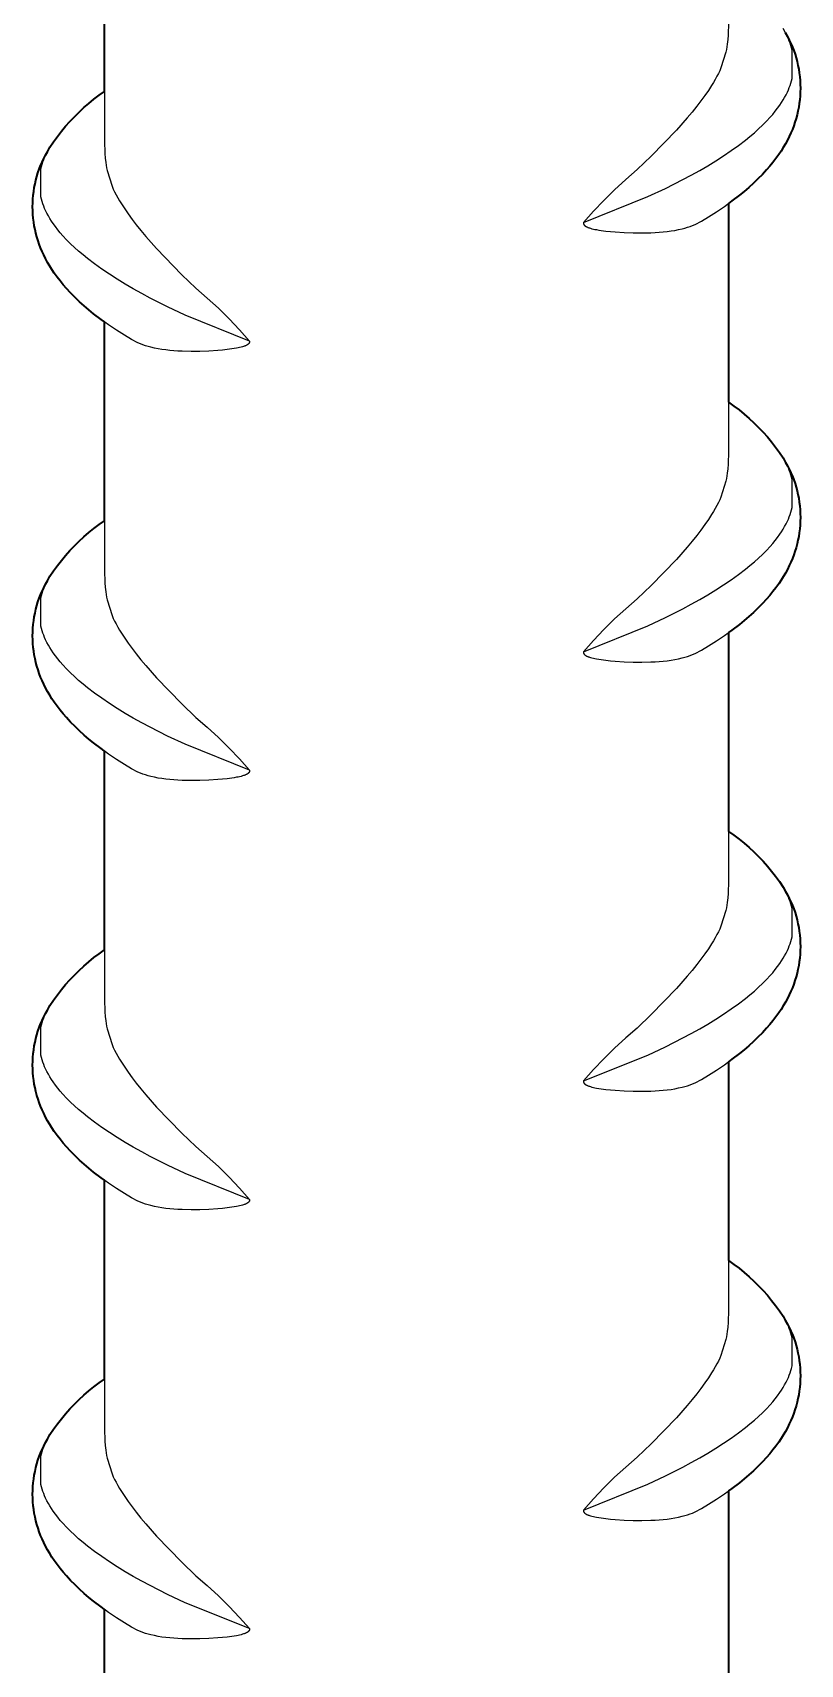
# Model space of a CAD drawing. Header units: millimetres. Extents: x -8 to 1608, y -703 to 404.
# Drawn here: x 724.3 to 743.99, y 245.14 to 286.96 of the extents above; entities that cross this region are included whole.
import ezdxf

# ---------------------------------------------------------------- set-up
doc = ezdxf.new("R2010")
doc.units = ezdxf.units.MM
doc.layers.add('Blocks', color=7, linetype='Continuous')
doc.layers.add('Blocks$Inner', color=7, linetype='Continuous', lineweight=25, true_color=0x007f00)
doc.layers.add('Blocks$Outline', color=7, linetype='Continuous', lineweight=35, true_color=0xff3f3f)

# ---------------------------------------------------------------- blocks, each defined once
blk = doc.blocks.new('Rebar Coffee Table Front')
at = {"layer": 'Blocks$Inner'}
for points in [[(742.145, 287.224), (742.134, 286.9), (742.125, 286.785), (742.112, 286.671), (742.103, 286.602), (742.091, 286.534), (742.078, 286.466), (741.951, 286.061), (741.919, 285.988), (741.885, 285.916), (741.848, 285.845), (741.805, 285.766), (741.76, 285.687), (741.712, 285.61), (741.628, 285.481), (741.541, 285.354), (741.438, 285.214), (741.332, 285.077), (741.212, 284.927), (741.088, 284.779), (740.81, 284.463), (740.165, 283.794), (739.806, 283.451), (739.512, 283.198), (739.226, 282.936), (738.949, 282.664), (738.682, 282.384), (738.424, 282.094), (740.074, 282.759), (740.528, 282.971), (740.974, 283.196), (741.192, 283.312), (741.407, 283.432), (741.616, 283.553), (741.823, 283.679), (742.021, 283.806), (742.216, 283.939), (742.401, 284.072), (742.583, 284.21), (742.696, 284.302), (742.808, 284.397), (742.916, 284.495), (743.018, 284.591), (743.116, 284.691), (743.212, 284.794), (743.278, 284.869), (743.341, 284.947), (743.402, 285.027), (743.461, 285.108), (743.504, 285.172), (743.545, 285.237), (743.583, 285.303), (743.62, 285.371), (743.654, 285.439), (743.68, 285.496), (743.704, 285.553), (743.726, 285.61), (743.746, 285.669), (743.764, 285.728), (743.78, 285.788), (743.78, 286.513), (743.764, 286.573), (743.746, 286.632), (743.726, 286.69), (743.704, 286.748), (743.68, 286.805), (743.654, 286.861), (743.544, 287.065)], [(726.145, 290.548), (726.145, 284.187), (726.156, 283.863), (726.165, 283.748), (726.178, 283.634), (726.187, 283.565), (726.199, 283.497), (726.212, 283.429), (726.339, 283.024), (726.371, 282.951), (726.405, 282.879), (726.442, 282.808), (726.485, 282.729), (726.53, 282.65), (726.578, 282.573), (726.662, 282.444), (726.749, 282.317), (726.852, 282.177), (726.958, 282.04), (727.078, 281.89), (727.202, 281.742), (727.48, 281.426), (728.125, 280.757), (728.484, 280.413), (728.778, 280.161), (729.064, 279.899), (729.341, 279.627), (729.608, 279.346), (729.866, 279.057), (728.216, 279.722), (727.762, 279.934), (727.316, 280.159), (727.098, 280.275), (726.883, 280.395), (726.674, 280.516), (726.467, 280.642), (726.269, 280.769), (726.074, 280.902), (725.888, 281.035), (725.707, 281.173), (725.594, 281.265), (725.482, 281.36), (725.373, 281.458), (725.272, 281.554), (725.173, 281.654), (725.078, 281.757), (725.012, 281.832), (724.949, 281.91), (724.888, 281.99), (724.829, 282.071), (724.786, 282.135), (724.745, 282.2), (724.707, 282.266), (724.67, 282.334), (724.636, 282.402), (724.61, 282.459), (724.586, 282.516), (724.564, 282.573), (724.544, 282.632), (724.526, 282.691), (724.51, 282.751), (724.51, 283.476), (724.526, 283.536), (724.544, 283.595), (724.564, 283.653), (724.586, 283.711), (724.61, 283.768), (724.636, 283.824), (724.746, 284.028), (724.84, 284.167), (724.938, 284.302), (725.041, 284.434), (725.148, 284.563), (725.259, 284.688), (725.375, 284.809), (725.494, 284.927), (725.617, 285.04), (725.744, 285.15), (725.874, 285.255), (726.008, 285.356), (726.145, 285.452)], [(738.424, 282.094), (738.424, 282.09), (738.424, 282.086), (738.424, 282.084), (738.424, 282.082), (738.425, 282.08), (738.425, 282.078), (738.425, 282.077), (738.425, 282.075), (738.426, 282.073), (738.426, 282.071), (738.426, 282.069), (738.427, 282.067), (738.427, 282.065), (738.428, 282.064), (738.429, 282.062), (738.429, 282.06), (738.43, 282.058), (738.431, 282.056), (738.431, 282.054), (738.432, 282.053), (738.433, 282.051), (738.434, 282.049), (738.435, 282.047), (738.436, 282.046), (738.437, 282.044), (738.438, 282.042), (738.439, 282.041), (738.44, 282.039), (738.441, 282.037), (738.442, 282.036), (738.444, 282.034), (738.445, 282.032), (738.447, 282.03), (738.448, 282.028), (738.45, 282.027), (738.451, 282.025), (738.453, 282.023), (738.455, 282.021), (738.458, 282.018), (738.462, 282.015), (738.465, 282.012), (738.469, 282.009), (738.473, 282.006), (738.477, 282.003), (738.481, 282.001), (738.485, 281.998), (738.489, 281.995), (738.493, 281.993), (738.501, 281.988), (738.507, 281.985), (738.514, 281.982), (738.526, 281.976), (738.538, 281.971), (738.551, 281.966), (738.564, 281.961), (738.577, 281.957), (738.603, 281.949), (738.642, 281.938), (738.681, 281.929), (738.72, 281.92), (738.759, 281.913), (738.82, 281.902), (738.882, 281.893), (739.003, 281.878), (739.122, 281.865), (739.24, 281.855), (739.469, 281.84), (739.698, 281.831), (739.927, 281.829), (740.156, 281.834), (740.263, 281.839), (740.37, 281.846), (740.473, 281.855), (740.575, 281.866), (740.671, 281.879), (740.767, 281.895), (740.862, 281.914), (740.956, 281.935), (741.024, 281.953), (741.091, 281.973), (741.158, 281.996), (741.224, 282.02), (741.289, 282.047), (741.452, 282.132), (741.635, 282.243), (741.838, 282.374), (742.039, 282.51), (742.233, 282.649), (742.423, 282.795), (742.546, 282.894), (742.667, 282.997), (742.785, 283.103), (742.901, 283.214), (743.013, 283.328), (743.122, 283.445), (743.204, 283.54), (743.283, 283.636), (743.359, 283.736), (743.432, 283.837), (743.492, 283.927), (743.549, 284.018), (743.604, 284.112), (743.655, 284.207), (743.703, 284.303), (743.744, 284.392), (743.783, 284.483), (743.818, 284.575), (743.85, 284.668), (743.879, 284.762), (743.904, 284.857), (743.926, 284.952), (743.945, 285.049), (743.961, 285.146), (743.973, 285.244), (743.981, 285.342), (743.986, 285.44), (743.988, 285.538), (743.986, 285.636), (743.981, 285.735), (743.973, 285.833), (743.961, 285.93), (743.946, 286.027), (743.927, 286.124), (743.905, 286.22), (743.88, 286.315), (743.851, 286.409), (743.819, 286.502), (743.784, 286.594), (743.746, 286.684), (743.704, 286.773), (743.66, 286.861), (743.599, 286.963)], [(729.866, 279.057), (729.866, 279.053), (729.866, 279.049), (729.866, 279.047), (729.865, 279.045), (729.865, 279.043), (729.865, 279.041), (729.865, 279.04), (729.865, 279.038), (729.864, 279.036), (729.864, 279.034), (729.863, 279.032), (729.863, 279.03), (729.862, 279.028), (729.862, 279.026), (729.861, 279.025), (729.861, 279.023), (729.86, 279.021), (729.859, 279.019), (729.859, 279.017), (729.858, 279.016), (729.857, 279.014), (729.856, 279.012), (729.855, 279.01), (729.854, 279.009), (729.853, 279.007), (729.852, 279.005), (729.851, 279.004), (729.85, 279.002), (729.849, 279), (729.848, 278.999), (729.846, 278.997), (729.845, 278.995), (729.843, 278.993), (729.842, 278.991), (729.84, 278.99), (729.839, 278.988), (729.837, 278.986), (729.835, 278.984), (729.832, 278.981), (729.828, 278.978), (729.825, 278.975), (729.821, 278.972), (729.817, 278.969), (729.813, 278.966), (729.809, 278.964), (729.805, 278.961), (729.801, 278.958), (729.797, 278.956), (729.789, 278.951), (729.783, 278.948), (729.776, 278.945), (729.764, 278.939), (729.751, 278.934), (729.739, 278.929), (729.726, 278.924), (729.713, 278.92), (729.687, 278.912), (729.648, 278.901), (729.609, 278.892), (729.57, 278.883), (729.531, 278.876), (729.47, 278.865), (729.408, 278.856), (729.287, 278.841), (729.168, 278.828), (729.05, 278.818), (728.821, 278.803), (728.592, 278.794), (728.363, 278.792), (728.134, 278.797), (728.027, 278.802), (727.92, 278.809), (727.817, 278.818), (727.715, 278.829), (727.619, 278.842), (727.523, 278.858), (727.428, 278.877), (727.334, 278.898), (727.266, 278.916), (727.199, 278.936), (727.132, 278.959), (727.066, 278.983), (727.001, 279.01), (726.838, 279.095), (726.655, 279.206), (726.452, 279.337), (726.251, 279.473), (726.057, 279.612), (725.867, 279.758), (725.744, 279.857), (725.623, 279.96), (725.505, 280.066), (725.389, 280.177), (725.276, 280.291), (725.168, 280.408), (725.086, 280.503), (725.007, 280.599), (724.931, 280.699), (724.858, 280.8), (724.798, 280.89), (724.741, 280.981), (724.686, 281.075), (724.635, 281.17), (724.587, 281.266), (724.545, 281.355), (724.507, 281.446), (724.472, 281.538), (724.44, 281.631), (724.411, 281.725), (724.386, 281.82), (724.363, 281.915), (724.345, 282.012), (724.329, 282.109), (724.317, 282.207), (724.309, 282.305), (724.304, 282.403), (724.302, 282.501), (724.303, 282.599), (724.309, 282.698), (724.317, 282.796), (724.329, 282.893), (724.344, 282.99), (724.363, 283.087), (724.385, 283.183), (724.41, 283.278), (724.439, 283.372), (724.471, 283.465), (724.506, 283.557), (724.544, 283.647), (724.586, 283.736), (724.63, 283.824), (724.682, 283.91)], [(742.145, 282.585), (742.145, 276.224), (742.134, 275.9), (742.125, 275.785), (742.112, 275.671), (742.103, 275.602), (742.091, 275.534), (742.078, 275.466), (741.951, 275.061), (741.919, 274.988), (741.885, 274.916), (741.848, 274.845), (741.805, 274.766), (741.76, 274.687), (741.712, 274.61), (741.628, 274.481), (741.541, 274.354), (741.438, 274.214), (741.332, 274.077), (741.212, 273.927), (741.088, 273.779), (740.81, 273.463), (740.165, 272.794), (739.806, 272.451), (739.512, 272.198), (739.226, 271.936), (738.949, 271.664), (738.682, 271.384), (738.424, 271.094), (738.424, 271.09), (738.424, 271.086), (738.424, 271.084), (738.424, 271.082), (738.425, 271.08), (738.425, 271.078), (738.425, 271.077), (738.425, 271.075), (738.426, 271.073), (738.426, 271.071), (738.426, 271.069), (738.427, 271.067), (738.427, 271.065), (738.428, 271.064), (738.429, 271.062), (738.429, 271.06), (738.43, 271.058), (738.431, 271.056), (738.431, 271.054), (738.432, 271.053), (738.433, 271.051), (738.434, 271.049), (738.435, 271.047), (738.436, 271.046), (738.437, 271.044), (738.438, 271.042), (738.439, 271.041), (738.44, 271.039), (738.441, 271.037), (738.442, 271.036), (738.444, 271.034), (738.445, 271.032), (738.447, 271.03), (738.448, 271.028), (738.45, 271.027), (738.451, 271.025), (738.453, 271.023), (738.455, 271.021), (738.458, 271.018), (738.462, 271.015), (738.465, 271.012), (738.469, 271.009), (738.473, 271.006), (738.477, 271.003), (738.481, 271.001), (738.485, 270.998), (738.489, 270.995), (738.493, 270.993), (738.501, 270.988), (738.507, 270.985), (738.514, 270.982), (738.526, 270.976), (738.538, 270.971), (738.551, 270.966), (738.564, 270.961), (738.577, 270.957), (738.603, 270.949), (738.642, 270.938), (738.681, 270.929), (738.72, 270.92), (738.759, 270.913), (738.82, 270.902), (738.882, 270.893), (739.003, 270.878), (739.122, 270.865), (739.24, 270.855), (739.469, 270.84), (739.698, 270.831), (739.927, 270.829), (740.156, 270.834), (740.263, 270.839), (740.37, 270.846), (740.473, 270.855), (740.575, 270.866), (740.671, 270.879), (740.767, 270.895), (740.862, 270.914), (740.956, 270.935), (741.024, 270.953), (741.091, 270.973), (741.158, 270.996), (741.224, 271.02), (741.289, 271.047), (741.452, 271.132), (741.635, 271.243), (741.838, 271.374), (742.039, 271.51), (742.233, 271.649), (742.423, 271.795), (742.546, 271.894), (742.667, 271.997), (742.785, 272.103), (742.901, 272.214), (743.013, 272.328), (743.122, 272.445), (743.204, 272.54), (743.283, 272.636), (743.359, 272.736), (743.432, 272.837), (743.492, 272.927), (743.549, 273.018), (743.604, 273.112), (743.655, 273.207), (743.703, 273.303), (743.744, 273.392), (743.783, 273.483), (743.818, 273.575), (743.85, 273.668), (743.879, 273.762), (743.904, 273.857), (743.926, 273.952), (743.945, 274.049), (743.961, 274.146), (743.973, 274.244), (743.981, 274.342), (743.986, 274.44), (743.988, 274.538), (743.986, 274.636), (743.981, 274.735), (743.973, 274.833), (743.961, 274.93), (743.946, 275.027), (743.927, 275.124), (743.905, 275.22), (743.88, 275.315), (743.851, 275.409), (743.819, 275.502), (743.784, 275.594), (743.746, 275.684), (743.704, 275.773), (743.66, 275.861), (743.608, 275.947)], [(726.145, 279.548), (726.145, 273.187), (726.156, 272.863), (726.165, 272.748), (726.178, 272.634), (726.187, 272.565), (726.199, 272.497), (726.212, 272.429), (726.339, 272.024), (726.371, 271.951), (726.405, 271.879), (726.442, 271.808), (726.485, 271.729), (726.53, 271.65), (726.578, 271.573), (726.662, 271.444), (726.749, 271.317), (726.852, 271.177), (726.958, 271.04), (727.078, 270.89), (727.202, 270.742), (727.48, 270.426), (728.125, 269.757), (728.484, 269.413), (728.778, 269.161), (729.064, 268.899), (729.341, 268.627), (729.608, 268.346), (729.866, 268.057), (728.216, 268.722), (727.762, 268.934), (727.316, 269.159), (727.098, 269.275), (726.883, 269.395), (726.674, 269.516), (726.467, 269.642), (726.269, 269.769), (726.074, 269.902), (725.888, 270.035), (725.707, 270.173), (725.594, 270.265), (725.482, 270.36), (725.373, 270.458), (725.272, 270.554), (725.173, 270.654), (725.078, 270.757), (725.012, 270.832), (724.949, 270.91), (724.888, 270.99), (724.829, 271.071), (724.786, 271.135), (724.745, 271.2), (724.707, 271.266), (724.67, 271.334), (724.636, 271.402), (724.61, 271.459), (724.586, 271.516), (724.564, 271.573), (724.544, 271.632), (724.526, 271.691), (724.51, 271.751), (724.51, 272.476), (724.526, 272.536), (724.544, 272.595), (724.564, 272.653), (724.586, 272.711), (724.61, 272.768), (724.636, 272.824), (724.746, 273.028), (724.84, 273.167), (724.938, 273.302), (725.041, 273.434), (725.148, 273.563), (725.259, 273.688), (725.375, 273.809), (725.494, 273.927), (725.617, 274.04), (725.744, 274.15), (725.874, 274.255), (726.008, 274.356), (726.145, 274.452)], [(738.424, 271.094), (740.074, 271.759), (740.528, 271.971), (740.974, 272.196), (741.192, 272.312), (741.407, 272.432), (741.616, 272.553), (741.823, 272.679), (742.021, 272.806), (742.216, 272.939), (742.401, 273.072), (742.583, 273.21), (742.696, 273.302), (742.808, 273.397), (742.916, 273.495), (743.018, 273.591), (743.116, 273.691), (743.212, 273.794), (743.278, 273.869), (743.341, 273.947), (743.402, 274.027), (743.461, 274.108), (743.504, 274.172), (743.545, 274.237), (743.583, 274.303), (743.62, 274.371), (743.654, 274.439), (743.68, 274.496), (743.704, 274.553), (743.726, 274.61), (743.746, 274.669), (743.764, 274.728), (743.78, 274.788), (743.78, 275.513), (743.764, 275.573), (743.746, 275.632), (743.726, 275.69), (743.704, 275.748), (743.68, 275.805), (743.654, 275.861), (743.544, 276.065), (743.45, 276.204), (743.352, 276.339), (743.249, 276.471), (743.142, 276.6), (743.03, 276.725), (742.915, 276.846), (742.796, 276.964), (742.673, 277.077), (742.546, 277.187), (742.416, 277.292), (742.282, 277.393), (742.145, 277.489)], [(729.866, 268.057), (729.866, 268.053), (729.866, 268.049), (729.866, 268.047), (729.865, 268.045), (729.865, 268.043), (729.865, 268.041), (729.865, 268.04), (729.865, 268.038), (729.864, 268.036), (729.864, 268.034), (729.863, 268.032), (729.863, 268.03), (729.862, 268.028), (729.862, 268.026), (729.861, 268.025), (729.861, 268.023), (729.86, 268.021), (729.859, 268.019), (729.859, 268.017), (729.858, 268.016), (729.857, 268.014), (729.856, 268.012), (729.855, 268.01), (729.854, 268.009), (729.853, 268.007), (729.852, 268.005), (729.851, 268.004), (729.85, 268.002), (729.849, 268), (729.848, 267.999), (729.846, 267.997), (729.845, 267.995), (729.843, 267.993), (729.842, 267.991), (729.84, 267.99), (729.839, 267.988), (729.837, 267.986), (729.835, 267.984), (729.832, 267.981), (729.828, 267.978), (729.825, 267.975), (729.821, 267.972), (729.817, 267.969), (729.813, 267.966), (729.809, 267.964), (729.805, 267.961), (729.801, 267.958), (729.797, 267.956), (729.789, 267.951), (729.783, 267.948), (729.776, 267.945), (729.764, 267.939), (729.751, 267.934), (729.739, 267.929), (729.726, 267.924), (729.713, 267.92), (729.687, 267.912), (729.648, 267.901), (729.609, 267.892), (729.57, 267.883), (729.531, 267.876), (729.47, 267.865), (729.408, 267.856), (729.287, 267.841), (729.168, 267.828), (729.05, 267.818), (728.821, 267.803), (728.592, 267.794), (728.363, 267.792), (728.134, 267.797), (728.027, 267.802), (727.92, 267.809), (727.817, 267.818), (727.715, 267.829), (727.619, 267.842), (727.523, 267.858), (727.428, 267.877), (727.334, 267.898), (727.266, 267.916), (727.199, 267.936), (727.132, 267.959), (727.066, 267.983), (727.001, 268.01), (726.838, 268.095), (726.655, 268.206), (726.452, 268.337), (726.251, 268.473), (726.057, 268.612), (725.867, 268.758), (725.744, 268.857), (725.623, 268.96), (725.505, 269.066), (725.389, 269.177), (725.276, 269.291), (725.168, 269.408), (725.086, 269.503), (725.007, 269.599), (724.931, 269.699), (724.858, 269.8), (724.798, 269.89), (724.741, 269.981), (724.686, 270.075), (724.635, 270.17), (724.587, 270.266), (724.545, 270.355), (724.507, 270.446), (724.472, 270.538), (724.44, 270.631), (724.411, 270.725), (724.386, 270.82), (724.363, 270.915), (724.345, 271.012), (724.329, 271.109), (724.317, 271.207), (724.309, 271.305), (724.304, 271.403), (724.302, 271.501), (724.303, 271.599), (724.309, 271.698), (724.317, 271.796), (724.329, 271.893), (724.344, 271.99), (724.363, 272.087), (724.385, 272.183), (724.41, 272.278), (724.439, 272.372), (724.471, 272.465), (724.506, 272.557), (724.544, 272.647), (724.586, 272.736), (724.63, 272.824), (724.682, 272.91)], [(742.145, 271.585), (742.145, 265.224), (742.134, 264.9), (742.125, 264.785), (742.112, 264.671), (742.103, 264.602), (742.091, 264.534), (742.078, 264.466), (741.951, 264.061), (741.919, 263.988), (741.885, 263.916), (741.848, 263.845), (741.805, 263.766), (741.76, 263.687), (741.712, 263.61), (741.628, 263.481), (741.541, 263.354), (741.438, 263.214), (741.332, 263.077), (741.212, 262.927), (741.088, 262.779), (740.81, 262.463), (740.165, 261.794), (739.806, 261.451), (739.512, 261.198), (739.226, 260.936), (738.949, 260.664), (738.682, 260.384), (738.424, 260.094), (738.424, 260.09), (738.424, 260.086), (738.424, 260.084), (738.424, 260.082), (738.425, 260.08), (738.425, 260.078), (738.425, 260.077), (738.425, 260.075), (738.426, 260.073), (738.426, 260.071), (738.426, 260.069), (738.427, 260.067), (738.427, 260.065), (738.428, 260.064), (738.429, 260.062), (738.429, 260.06), (738.43, 260.058), (738.431, 260.056), (738.431, 260.054), (738.432, 260.053), (738.433, 260.051), (738.434, 260.049), (738.435, 260.047), (738.436, 260.046), (738.437, 260.044), (738.438, 260.042), (738.439, 260.041), (738.44, 260.039), (738.441, 260.037), (738.442, 260.036), (738.444, 260.034), (738.445, 260.032), (738.447, 260.03), (738.448, 260.028), (738.45, 260.027), (738.451, 260.025), (738.453, 260.023), (738.455, 260.021), (738.458, 260.018), (738.462, 260.015), (738.465, 260.012), (738.469, 260.009), (738.473, 260.006), (738.477, 260.003), (738.481, 260.001), (738.485, 259.998), (738.489, 259.995), (738.493, 259.993), (738.501, 259.988), (738.507, 259.985), (738.514, 259.982), (738.526, 259.976), (738.538, 259.971), (738.551, 259.966), (738.564, 259.961), (738.577, 259.957), (738.603, 259.949), (738.642, 259.938), (738.681, 259.929), (738.72, 259.92), (738.759, 259.913), (738.82, 259.902), (738.882, 259.893), (739.003, 259.878), (739.122, 259.865), (739.24, 259.855), (739.469, 259.84), (739.698, 259.831), (739.927, 259.829), (740.156, 259.834), (740.263, 259.839), (740.37, 259.846), (740.473, 259.855), (740.575, 259.866), (740.671, 259.879), (740.767, 259.895), (740.862, 259.914), (740.956, 259.935), (741.024, 259.953), (741.091, 259.973), (741.158, 259.996), (741.224, 260.02), (741.289, 260.047), (741.452, 260.132), (741.635, 260.243), (741.838, 260.374), (742.039, 260.51), (742.233, 260.649), (742.423, 260.795), (742.546, 260.894), (742.667, 260.997), (742.785, 261.103), (742.901, 261.214), (743.013, 261.328), (743.122, 261.445), (743.204, 261.54), (743.283, 261.636), (743.359, 261.736), (743.432, 261.837), (743.492, 261.927), (743.549, 262.018), (743.604, 262.112), (743.655, 262.207), (743.703, 262.303), (743.744, 262.392), (743.783, 262.483), (743.818, 262.575), (743.85, 262.668), (743.879, 262.762), (743.904, 262.857), (743.926, 262.952), (743.945, 263.049), (743.961, 263.146), (743.973, 263.244), (743.981, 263.342), (743.986, 263.44), (743.988, 263.538), (743.986, 263.636), (743.981, 263.735), (743.973, 263.833), (743.961, 263.93), (743.946, 264.027), (743.927, 264.124), (743.905, 264.22), (743.88, 264.315), (743.851, 264.409), (743.819, 264.502), (743.784, 264.594), (743.746, 264.684), (743.704, 264.773), (743.66, 264.861), (743.608, 264.947)], [(726.145, 268.548), (726.145, 262.187), (726.156, 261.863), (726.165, 261.748), (726.178, 261.634), (726.187, 261.565), (726.199, 261.497), (726.212, 261.429), (726.339, 261.024), (726.371, 260.951), (726.405, 260.879), (726.442, 260.808), (726.485, 260.729), (726.53, 260.65), (726.578, 260.573), (726.662, 260.444), (726.749, 260.317), (726.852, 260.177), (726.958, 260.04), (727.078, 259.89), (727.202, 259.742), (727.48, 259.426), (728.125, 258.757), (728.484, 258.413), (728.778, 258.161), (729.064, 257.899), (729.341, 257.627), (729.608, 257.346), (729.866, 257.057), (728.216, 257.722), (727.762, 257.934), (727.316, 258.159), (727.098, 258.275), (726.883, 258.395), (726.674, 258.516), (726.467, 258.642), (726.269, 258.769), (726.074, 258.902), (725.888, 259.035), (725.707, 259.173), (725.594, 259.265), (725.482, 259.36), (725.373, 259.458), (725.272, 259.554), (725.173, 259.654), (725.078, 259.757), (725.012, 259.832), (724.949, 259.91), (724.888, 259.99), (724.829, 260.071), (724.786, 260.135), (724.745, 260.2), (724.707, 260.266), (724.67, 260.334), (724.636, 260.402), (724.61, 260.459), (724.586, 260.516), (724.564, 260.573), (724.544, 260.632), (724.526, 260.691), (724.51, 260.751), (724.51, 261.476), (724.526, 261.536), (724.544, 261.595), (724.564, 261.653), (724.586, 261.711), (724.61, 261.768), (724.636, 261.824), (724.746, 262.028), (724.84, 262.167), (724.938, 262.302), (725.041, 262.434), (725.148, 262.563), (725.259, 262.688), (725.375, 262.809), (725.494, 262.927), (725.617, 263.04), (725.744, 263.15), (725.874, 263.255), (726.008, 263.356), (726.145, 263.452)], [(738.424, 260.094), (740.074, 260.759), (740.528, 260.971), (740.974, 261.196), (741.192, 261.312), (741.407, 261.432), (741.616, 261.553), (741.823, 261.679), (742.021, 261.806), (742.216, 261.939), (742.401, 262.072), (742.583, 262.21), (742.696, 262.302), (742.808, 262.397), (742.916, 262.495), (743.018, 262.591), (743.116, 262.691), (743.212, 262.794), (743.278, 262.869), (743.341, 262.947), (743.402, 263.027), (743.461, 263.108), (743.504, 263.172), (743.545, 263.237), (743.583, 263.303), (743.62, 263.371), (743.654, 263.439), (743.68, 263.496), (743.704, 263.553), (743.726, 263.61), (743.746, 263.669), (743.764, 263.728), (743.78, 263.788), (743.78, 264.513), (743.764, 264.573), (743.746, 264.632), (743.726, 264.69), (743.704, 264.748), (743.68, 264.805), (743.654, 264.861), (743.544, 265.065), (743.45, 265.204), (743.352, 265.339), (743.249, 265.471), (743.142, 265.6), (743.03, 265.725), (742.915, 265.846), (742.796, 265.964), (742.673, 266.077), (742.546, 266.187), (742.416, 266.292), (742.282, 266.393), (742.145, 266.489)], [(729.866, 257.057), (729.866, 257.053), (729.866, 257.049), (729.866, 257.047), (729.865, 257.045), (729.865, 257.043), (729.865, 257.041), (729.865, 257.04), (729.865, 257.038), (729.864, 257.036), (729.864, 257.034), (729.863, 257.032), (729.863, 257.03), (729.862, 257.028), (729.862, 257.026), (729.861, 257.025), (729.861, 257.023), (729.86, 257.021), (729.859, 257.019), (729.859, 257.017), (729.858, 257.016), (729.857, 257.014), (729.856, 257.012), (729.855, 257.01), (729.854, 257.009), (729.853, 257.007), (729.852, 257.005), (729.851, 257.004), (729.85, 257.002), (729.849, 257), (729.848, 256.999), (729.846, 256.997), (729.845, 256.995), (729.843, 256.993), (729.842, 256.991), (729.84, 256.99), (729.839, 256.988), (729.837, 256.986), (729.835, 256.984), (729.832, 256.981), (729.828, 256.978), (729.825, 256.975), (729.821, 256.972), (729.817, 256.969), (729.813, 256.966), (729.809, 256.964), (729.805, 256.961), (729.801, 256.958), (729.797, 256.956), (729.789, 256.951), (729.783, 256.948), (729.776, 256.945), (729.764, 256.939), (729.751, 256.934), (729.739, 256.929), (729.726, 256.924), (729.713, 256.92), (729.687, 256.912), (729.648, 256.901), (729.609, 256.892), (729.57, 256.883), (729.531, 256.876), (729.47, 256.865), (729.408, 256.856), (729.287, 256.841), (729.168, 256.828), (729.05, 256.818), (728.821, 256.803), (728.592, 256.794), (728.363, 256.792), (728.134, 256.797), (728.027, 256.802), (727.92, 256.809), (727.817, 256.818), (727.715, 256.829), (727.619, 256.842), (727.523, 256.858), (727.428, 256.877), (727.334, 256.898), (727.266, 256.916), (727.199, 256.936), (727.132, 256.959), (727.066, 256.983), (727.001, 257.01), (726.838, 257.095), (726.655, 257.206), (726.452, 257.337), (726.251, 257.473), (726.057, 257.612), (725.867, 257.758), (725.744, 257.857), (725.623, 257.96), (725.505, 258.066), (725.389, 258.177), (725.276, 258.291), (725.168, 258.408), (725.086, 258.503), (725.007, 258.599), (724.931, 258.699), (724.858, 258.8), (724.798, 258.89), (724.741, 258.981), (724.686, 259.075), (724.635, 259.17), (724.587, 259.266), (724.545, 259.355), (724.507, 259.446), (724.472, 259.538), (724.44, 259.631), (724.411, 259.725), (724.386, 259.82), (724.363, 259.915), (724.345, 260.012), (724.329, 260.109), (724.317, 260.207), (724.309, 260.305), (724.304, 260.403), (724.302, 260.501), (724.303, 260.599), (724.309, 260.698), (724.317, 260.796), (724.329, 260.893), (724.344, 260.99), (724.363, 261.087), (724.385, 261.183), (724.41, 261.278), (724.439, 261.372), (724.471, 261.465), (724.506, 261.557), (724.544, 261.647), (724.586, 261.736), (724.63, 261.824), (724.682, 261.91)], [(742.145, 260.585), (742.145, 254.224), (742.134, 253.9), (742.125, 253.785), (742.112, 253.671), (742.103, 253.602), (742.091, 253.534), (742.078, 253.466), (741.951, 253.061), (741.919, 252.988), (741.885, 252.916), (741.848, 252.845), (741.805, 252.766), (741.76, 252.687), (741.712, 252.61), (741.628, 252.481), (741.541, 252.354), (741.438, 252.214), (741.332, 252.077), (741.212, 251.927), (741.088, 251.779), (740.81, 251.463), (740.165, 250.794), (739.806, 250.451), (739.512, 250.198), (739.226, 249.936), (738.949, 249.664), (738.682, 249.384), (738.424, 249.094), (740.074, 249.759), (740.528, 249.971), (740.974, 250.196), (741.192, 250.312), (741.407, 250.432), (741.616, 250.553), (741.823, 250.679), (742.021, 250.806), (742.216, 250.939), (742.401, 251.072), (742.583, 251.21), (742.696, 251.302), (742.808, 251.397), (742.916, 251.495), (743.018, 251.591), (743.116, 251.691), (743.212, 251.794), (743.278, 251.869), (743.341, 251.947), (743.402, 252.027), (743.461, 252.108), (743.504, 252.172), (743.545, 252.237), (743.583, 252.303), (743.62, 252.371), (743.654, 252.439), (743.68, 252.496), (743.704, 252.553), (743.726, 252.61), (743.746, 252.669), (743.764, 252.728), (743.78, 252.788), (743.78, 253.513), (743.764, 253.573), (743.746, 253.632), (743.726, 253.69), (743.704, 253.748), (743.68, 253.805), (743.654, 253.861), (743.544, 254.065), (743.45, 254.204), (743.352, 254.339), (743.249, 254.471), (743.142, 254.6), (743.03, 254.725), (742.915, 254.846), (742.796, 254.964), (742.673, 255.077), (742.546, 255.187), (742.416, 255.292), (742.282, 255.393), (742.145, 255.489)], [(726.145, 257.548), (726.145, 251.187), (726.156, 250.863), (726.165, 250.748), (726.178, 250.634), (726.187, 250.565), (726.199, 250.497), (726.212, 250.429), (726.339, 250.024), (726.371, 249.951), (726.405, 249.879), (726.442, 249.808), (726.485, 249.729), (726.53, 249.65), (726.578, 249.573), (726.662, 249.444), (726.749, 249.317), (726.852, 249.177), (726.958, 249.04), (727.078, 248.89), (727.202, 248.742), (727.48, 248.426), (728.125, 247.757), (728.484, 247.413), (728.778, 247.161), (729.064, 246.899), (729.341, 246.627), (729.608, 246.346), (729.866, 246.057), (728.216, 246.722), (727.762, 246.934), (727.316, 247.159), (727.098, 247.275), (726.883, 247.395), (726.674, 247.516), (726.467, 247.642), (726.269, 247.769), (726.074, 247.902), (725.888, 248.035), (725.707, 248.173), (725.594, 248.265), (725.482, 248.36), (725.373, 248.458), (725.272, 248.554), (725.173, 248.654), (725.078, 248.757), (725.012, 248.832), (724.949, 248.91), (724.888, 248.99), (724.829, 249.071), (724.786, 249.135), (724.745, 249.2), (724.707, 249.266), (724.67, 249.334), (724.636, 249.402), (724.61, 249.459), (724.586, 249.516), (724.564, 249.573), (724.544, 249.632), (724.526, 249.691), (724.51, 249.751), (724.51, 250.476), (724.526, 250.536), (724.544, 250.595), (724.564, 250.653), (724.586, 250.711), (724.61, 250.768), (724.636, 250.824), (724.746, 251.028), (724.84, 251.167), (724.938, 251.302), (725.041, 251.434), (725.148, 251.563), (725.259, 251.688), (725.375, 251.809), (725.494, 251.927), (725.617, 252.04), (725.744, 252.15), (725.874, 252.255), (726.008, 252.356), (726.145, 252.452)], [(738.424, 249.094), (738.424, 249.09), (738.424, 249.086), (738.424, 249.084), (738.424, 249.082), (738.425, 249.08), (738.425, 249.078), (738.425, 249.077), (738.425, 249.075), (738.426, 249.073), (738.426, 249.071), (738.426, 249.069), (738.427, 249.067), (738.427, 249.065), (738.428, 249.064), (738.429, 249.062), (738.429, 249.06), (738.43, 249.058), (738.431, 249.056), (738.431, 249.054), (738.432, 249.053), (738.433, 249.051), (738.434, 249.049), (738.435, 249.047), (738.436, 249.046), (738.437, 249.044), (738.438, 249.042), (738.439, 249.041), (738.44, 249.039), (738.441, 249.037), (738.442, 249.036), (738.444, 249.034), (738.445, 249.032), (738.447, 249.03), (738.448, 249.028), (738.45, 249.027), (738.451, 249.025), (738.453, 249.023), (738.455, 249.021), (738.458, 249.018), (738.462, 249.015), (738.465, 249.012), (738.469, 249.009), (738.473, 249.006), (738.477, 249.003), (738.481, 249.001), (738.485, 248.998), (738.489, 248.995), (738.493, 248.993), (738.501, 248.988), (738.507, 248.985), (738.514, 248.982), (738.526, 248.976), (738.538, 248.971), (738.551, 248.966), (738.564, 248.961), (738.577, 248.957), (738.603, 248.949), (738.642, 248.938), (738.681, 248.929), (738.72, 248.92), (738.759, 248.913), (738.82, 248.902), (738.882, 248.893), (739.003, 248.878), (739.122, 248.865), (739.24, 248.855), (739.469, 248.84), (739.698, 248.831), (739.927, 248.829), (740.156, 248.834), (740.263, 248.839), (740.37, 248.846), (740.473, 248.855), (740.575, 248.866), (740.671, 248.879), (740.767, 248.895), (740.862, 248.914), (740.956, 248.935), (741.024, 248.953), (741.091, 248.973), (741.158, 248.996), (741.224, 249.02), (741.289, 249.047), (741.452, 249.132), (741.635, 249.243), (741.838, 249.374), (742.039, 249.51), (742.233, 249.649), (742.423, 249.795), (742.546, 249.894), (742.667, 249.997), (742.785, 250.103), (742.901, 250.214), (743.013, 250.328), (743.122, 250.445), (743.204, 250.54), (743.283, 250.636), (743.359, 250.736), (743.432, 250.837), (743.492, 250.927), (743.549, 251.018), (743.604, 251.112), (743.655, 251.207), (743.703, 251.303), (743.744, 251.392), (743.783, 251.483), (743.818, 251.575), (743.85, 251.668), (743.879, 251.762), (743.904, 251.857), (743.926, 251.952), (743.945, 252.049), (743.961, 252.146), (743.973, 252.244), (743.981, 252.342), (743.986, 252.44), (743.988, 252.538), (743.986, 252.636), (743.981, 252.735), (743.973, 252.833), (743.961, 252.93), (743.946, 253.027), (743.927, 253.124), (743.905, 253.22), (743.88, 253.315), (743.851, 253.409), (743.819, 253.502), (743.784, 253.594), (743.746, 253.684), (743.704, 253.773), (743.66, 253.861), (743.599, 253.963)], [(729.866, 246.057), (729.866, 246.053), (729.866, 246.049), (729.866, 246.047), (729.865, 246.045), (729.865, 246.043), (729.865, 246.041), (729.865, 246.04), (729.865, 246.038), (729.864, 246.036), (729.864, 246.034), (729.863, 246.032), (729.863, 246.03), (729.862, 246.028), (729.862, 246.026), (729.861, 246.025), (729.861, 246.023), (729.86, 246.021), (729.859, 246.019), (729.859, 246.017), (729.858, 246.016), (729.857, 246.014), (729.856, 246.012), (729.855, 246.01), (729.854, 246.009), (729.853, 246.007), (729.852, 246.005), (729.851, 246.004), (729.85, 246.002), (729.849, 246), (729.848, 245.999), (729.846, 245.997), (729.845, 245.995), (729.843, 245.993), (729.842, 245.991), (729.84, 245.99), (729.839, 245.988), (729.837, 245.986), (729.835, 245.984), (729.832, 245.981), (729.828, 245.978), (729.825, 245.975), (729.821, 245.972), (729.817, 245.969), (729.813, 245.966), (729.809, 245.964), (729.805, 245.961), (729.801, 245.958), (729.797, 245.956), (729.789, 245.951), (729.783, 245.948), (729.776, 245.945), (729.764, 245.939), (729.751, 245.934), (729.739, 245.929), (729.726, 245.924), (729.713, 245.92), (729.687, 245.912), (729.648, 245.901), (729.609, 245.892), (729.57, 245.883), (729.531, 245.876), (729.47, 245.865), (729.408, 245.856), (729.287, 245.841), (729.168, 245.828), (729.05, 245.818), (728.821, 245.803), (728.592, 245.794), (728.363, 245.792), (728.134, 245.797), (728.027, 245.802), (727.92, 245.809), (727.817, 245.818), (727.715, 245.829), (727.619, 245.842), (727.523, 245.858), (727.428, 245.877), (727.334, 245.898), (727.266, 245.916), (727.199, 245.936), (727.132, 245.959), (727.066, 245.983), (727.001, 246.01), (726.838, 246.095), (726.655, 246.206), (726.452, 246.337), (726.251, 246.473), (726.057, 246.612), (725.867, 246.758), (725.744, 246.857), (725.623, 246.96), (725.505, 247.066), (725.389, 247.177), (725.276, 247.291), (725.168, 247.408), (725.086, 247.503), (725.007, 247.599), (724.931, 247.699), (724.858, 247.8), (724.798, 247.89), (724.741, 247.981), (724.686, 248.075), (724.635, 248.17), (724.587, 248.266), (724.545, 248.355), (724.507, 248.446), (724.472, 248.538), (724.44, 248.631), (724.411, 248.725), (724.386, 248.82), (724.363, 248.915), (724.345, 249.012), (724.329, 249.109), (724.317, 249.207), (724.309, 249.305), (724.304, 249.403), (724.302, 249.501), (724.303, 249.599), (724.309, 249.698), (724.317, 249.796), (724.329, 249.893), (724.344, 249.99), (724.363, 250.087), (724.385, 250.183), (724.41, 250.278), (724.439, 250.372), (724.471, 250.465), (724.506, 250.557), (724.544, 250.647), (724.586, 250.736), (724.63, 250.824), (724.682, 250.91)], [(742.145, 249.585), (742.145, 243.224)], [(726.145, 246.548), (726.145, 240.187)]]:
    blk.add_lwpolyline(points, dxfattribs=at)
at = {"layer": 'Blocks$Outline'}
for points in [[(726.145, 285.452), (726.145, 290.548)], [(743.599, 286.963), (743.66, 286.861), (743.704, 286.773), (743.746, 286.684), (743.784, 286.594), (743.819, 286.502), (743.851, 286.409), (743.88, 286.315), (743.905, 286.22), (743.927, 286.124), (743.946, 286.027), (743.961, 285.93), (743.973, 285.833), (743.981, 285.735), (743.986, 285.636), (743.988, 285.538), (743.986, 285.44), (743.981, 285.342), (743.973, 285.244), (743.961, 285.146), (743.945, 285.049), (743.926, 284.952), (743.904, 284.857), (743.879, 284.762), (743.85, 284.668), (743.818, 284.575), (743.783, 284.483), (743.744, 284.392), (743.703, 284.303), (743.655, 284.207), (743.604, 284.112), (743.549, 284.018), (743.492, 283.927), (743.432, 283.837), (743.359, 283.736), (743.283, 283.636), (743.204, 283.54), (743.122, 283.445), (743.013, 283.328), (742.901, 283.214), (742.785, 283.103), (742.667, 282.997), (742.546, 282.894), (742.423, 282.795), (742.233, 282.649), (742.145, 282.585)], [(724.682, 283.91), (724.746, 284.028), (724.84, 284.167), (724.938, 284.302), (725.041, 284.434), (725.148, 284.563), (725.259, 284.688), (725.375, 284.809), (725.494, 284.927), (725.617, 285.04), (725.744, 285.15), (725.874, 285.255), (726.008, 285.356), (726.145, 285.452)], [(726.145, 279.548), (726.057, 279.612), (725.867, 279.758), (725.744, 279.857), (725.623, 279.96), (725.505, 280.066), (725.389, 280.177), (725.276, 280.291), (725.168, 280.408), (725.086, 280.503), (725.007, 280.599), (724.931, 280.699), (724.858, 280.8), (724.798, 280.89), (724.741, 280.981), (724.686, 281.075), (724.635, 281.17), (724.587, 281.266), (724.545, 281.355), (724.507, 281.446), (724.472, 281.538), (724.44, 281.631), (724.411, 281.725), (724.386, 281.82), (724.363, 281.915), (724.345, 282.012), (724.329, 282.109), (724.317, 282.207), (724.309, 282.305), (724.304, 282.403), (724.302, 282.501), (724.303, 282.599), (724.309, 282.698), (724.317, 282.796), (724.329, 282.893), (724.344, 282.99), (724.363, 283.087), (724.385, 283.183), (724.41, 283.278), (724.439, 283.372), (724.471, 283.465), (724.506, 283.557), (724.544, 283.647), (724.586, 283.736), (724.63, 283.824), (724.682, 283.91)], [(742.145, 282.585), (742.145, 277.489)], [(726.145, 274.452), (726.145, 279.548)], [(742.145, 277.489), (742.282, 277.393), (742.416, 277.292), (742.546, 277.187), (742.673, 277.077), (742.796, 276.964), (742.915, 276.846), (743.03, 276.725), (743.142, 276.6), (743.249, 276.471), (743.352, 276.339), (743.45, 276.204), (743.544, 276.065), (743.608, 275.947)], [(743.608, 275.947), (743.66, 275.861), (743.704, 275.773), (743.746, 275.684), (743.784, 275.594), (743.819, 275.502), (743.851, 275.409), (743.88, 275.315), (743.905, 275.22), (743.927, 275.124), (743.946, 275.027), (743.961, 274.93), (743.973, 274.833), (743.981, 274.735), (743.986, 274.636), (743.988, 274.538), (743.986, 274.44), (743.981, 274.342), (743.973, 274.244), (743.961, 274.146), (743.945, 274.049), (743.926, 273.952), (743.904, 273.857), (743.879, 273.762), (743.85, 273.668), (743.818, 273.575), (743.783, 273.483), (743.744, 273.392), (743.703, 273.303), (743.655, 273.207), (743.604, 273.112), (743.549, 273.018), (743.492, 272.927), (743.432, 272.837), (743.359, 272.736), (743.283, 272.636), (743.204, 272.54), (743.122, 272.445), (743.013, 272.328), (742.901, 272.214), (742.785, 272.103), (742.667, 271.997), (742.546, 271.894), (742.423, 271.795), (742.233, 271.649), (742.145, 271.585)], [(724.682, 272.91), (724.746, 273.028), (724.84, 273.167), (724.938, 273.302), (725.041, 273.434), (725.148, 273.563), (725.259, 273.688), (725.375, 273.809), (725.494, 273.927), (725.617, 274.04), (725.744, 274.15), (725.874, 274.255), (726.008, 274.356), (726.145, 274.452)], [(726.145, 268.548), (726.057, 268.612), (725.867, 268.758), (725.744, 268.857), (725.623, 268.96), (725.505, 269.066), (725.389, 269.177), (725.276, 269.291), (725.168, 269.408), (725.086, 269.503), (725.007, 269.599), (724.931, 269.699), (724.858, 269.8), (724.798, 269.89), (724.741, 269.981), (724.686, 270.075), (724.635, 270.17), (724.587, 270.266), (724.545, 270.355), (724.507, 270.446), (724.472, 270.538), (724.44, 270.631), (724.411, 270.725), (724.386, 270.82), (724.363, 270.915), (724.345, 271.012), (724.329, 271.109), (724.317, 271.207), (724.309, 271.305), (724.304, 271.403), (724.302, 271.501), (724.303, 271.599), (724.309, 271.698), (724.317, 271.796), (724.329, 271.893), (724.344, 271.99), (724.363, 272.087), (724.385, 272.183), (724.41, 272.278), (724.439, 272.372), (724.471, 272.465), (724.506, 272.557), (724.544, 272.647), (724.586, 272.736), (724.63, 272.824), (724.682, 272.91)], [(742.145, 271.585), (742.145, 266.489)], [(726.145, 263.452), (726.145, 268.548)], [(742.145, 266.489), (742.282, 266.393), (742.416, 266.292), (742.546, 266.187), (742.673, 266.077), (742.796, 265.964), (742.915, 265.846), (743.03, 265.725), (743.142, 265.6), (743.249, 265.471), (743.352, 265.339), (743.45, 265.204), (743.544, 265.065), (743.608, 264.947)], [(743.608, 264.947), (743.66, 264.861), (743.704, 264.773), (743.746, 264.684), (743.784, 264.594), (743.819, 264.502), (743.851, 264.409), (743.88, 264.315), (743.905, 264.22), (743.927, 264.124), (743.946, 264.027), (743.961, 263.93), (743.973, 263.833), (743.981, 263.735), (743.986, 263.636), (743.988, 263.538), (743.986, 263.44), (743.981, 263.342), (743.973, 263.244), (743.961, 263.146), (743.945, 263.049), (743.926, 262.952), (743.904, 262.857), (743.879, 262.762), (743.85, 262.668), (743.818, 262.575), (743.783, 262.483), (743.744, 262.392), (743.703, 262.303), (743.655, 262.207), (743.604, 262.112), (743.549, 262.018), (743.492, 261.927), (743.432, 261.837), (743.359, 261.736), (743.283, 261.636), (743.204, 261.54), (743.122, 261.445), (743.013, 261.328), (742.901, 261.214), (742.785, 261.103), (742.667, 260.997), (742.546, 260.894), (742.423, 260.795), (742.233, 260.649), (742.145, 260.585)], [(724.682, 261.91), (724.746, 262.028), (724.84, 262.167), (724.938, 262.302), (725.041, 262.434), (725.148, 262.563), (725.259, 262.688), (725.375, 262.809), (725.494, 262.927), (725.617, 263.04), (725.744, 263.15), (725.874, 263.255), (726.008, 263.356), (726.145, 263.452)], [(726.145, 257.548), (726.057, 257.612), (725.867, 257.758), (725.744, 257.857), (725.623, 257.96), (725.505, 258.066), (725.389, 258.177), (725.276, 258.291), (725.168, 258.408), (725.086, 258.503), (725.007, 258.599), (724.931, 258.699), (724.858, 258.8), (724.798, 258.89), (724.741, 258.981), (724.686, 259.075), (724.635, 259.17), (724.587, 259.266), (724.545, 259.355), (724.507, 259.446), (724.472, 259.538), (724.44, 259.631), (724.411, 259.725), (724.386, 259.82), (724.363, 259.915), (724.345, 260.012), (724.329, 260.109), (724.317, 260.207), (724.309, 260.305), (724.304, 260.403), (724.302, 260.501), (724.303, 260.599), (724.309, 260.698), (724.317, 260.796), (724.329, 260.893), (724.344, 260.99), (724.363, 261.087), (724.385, 261.183), (724.41, 261.278), (724.439, 261.372), (724.471, 261.465), (724.506, 261.557), (724.544, 261.647), (724.586, 261.736), (724.63, 261.824), (724.682, 261.91)], [(742.145, 260.585), (742.145, 255.489)], [(726.145, 252.452), (726.145, 257.548)], [(742.145, 255.489), (742.282, 255.393), (742.416, 255.292), (742.546, 255.187), (742.673, 255.077), (742.796, 254.964), (742.915, 254.846), (743.03, 254.725), (743.142, 254.6), (743.249, 254.471), (743.352, 254.339), (743.45, 254.204), (743.544, 254.065), (743.599, 253.963)], [(743.599, 253.963), (743.66, 253.861), (743.704, 253.773), (743.746, 253.684), (743.784, 253.594), (743.819, 253.502), (743.851, 253.409), (743.88, 253.315), (743.905, 253.22), (743.927, 253.124), (743.946, 253.027), (743.961, 252.93), (743.973, 252.833), (743.981, 252.735), (743.986, 252.636), (743.988, 252.538), (743.986, 252.44), (743.981, 252.342), (743.973, 252.244), (743.961, 252.146), (743.945, 252.049), (743.926, 251.952), (743.904, 251.857), (743.879, 251.762), (743.85, 251.668), (743.818, 251.575), (743.783, 251.483), (743.744, 251.392), (743.703, 251.303), (743.655, 251.207), (743.604, 251.112), (743.549, 251.018), (743.492, 250.927), (743.432, 250.837), (743.359, 250.736), (743.283, 250.636), (743.204, 250.54), (743.122, 250.445), (743.013, 250.328), (742.901, 250.214), (742.785, 250.103), (742.667, 249.997), (742.546, 249.894), (742.423, 249.795), (742.233, 249.649), (742.145, 249.585)], [(724.682, 250.91), (724.746, 251.028), (724.84, 251.167), (724.938, 251.302), (725.041, 251.434), (725.148, 251.563), (725.259, 251.688), (725.375, 251.809), (725.494, 251.927), (725.617, 252.04), (725.744, 252.15), (725.874, 252.255), (726.008, 252.356), (726.145, 252.452)], [(726.145, 246.548), (726.057, 246.612), (725.867, 246.758), (725.744, 246.857), (725.623, 246.96), (725.505, 247.066), (725.389, 247.177), (725.276, 247.291), (725.168, 247.408), (725.086, 247.503), (725.007, 247.599), (724.931, 247.699), (724.858, 247.8), (724.798, 247.89), (724.741, 247.981), (724.686, 248.075), (724.635, 248.17), (724.587, 248.266), (724.545, 248.355), (724.507, 248.446), (724.472, 248.538), (724.44, 248.631), (724.411, 248.725), (724.386, 248.82), (724.363, 248.915), (724.345, 249.012), (724.329, 249.109), (724.317, 249.207), (724.309, 249.305), (724.304, 249.403), (724.302, 249.501), (724.303, 249.599), (724.309, 249.698), (724.317, 249.796), (724.329, 249.893), (724.344, 249.99), (724.363, 250.087), (724.385, 250.183), (724.41, 250.278), (724.439, 250.372), (724.471, 250.465), (724.506, 250.557), (724.544, 250.647), (724.586, 250.736), (724.63, 250.824), (724.682, 250.91)], [(742.145, 249.585), (742.145, 244.489)], [(726.145, 241.452), (726.145, 246.548)]]:
    blk.add_lwpolyline(points, dxfattribs=at)

msp = doc.modelspace()

# ---------------------------------------------------------------- block references
at = {"layer": 'Blocks'}
msp.add_blockref('Rebar Coffee Table Front', (0, 0), dxfattribs=at)

doc.saveas('drawing.dxf')
